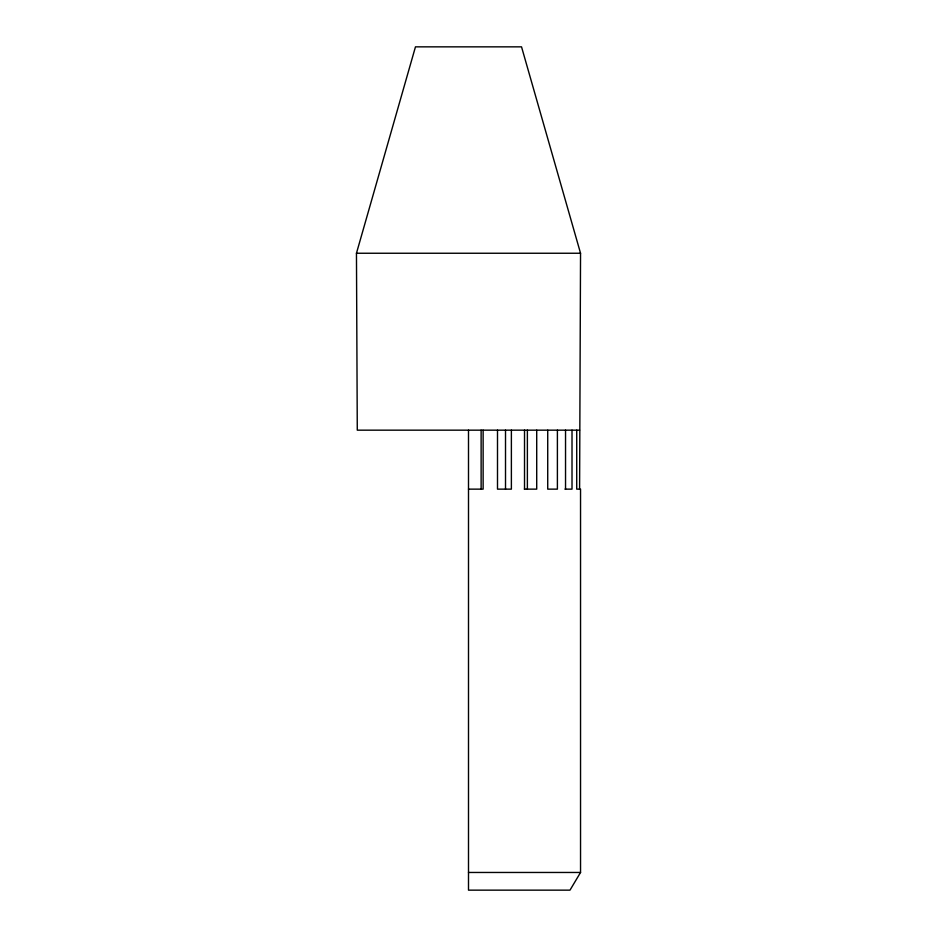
<?xml version="1.0" encoding="UTF-8"?>
<svg xmlns="http://www.w3.org/2000/svg" width="937" height="937" viewBox="0 0 937 937"><rect width="100%" height="100%" fill="white"/><g stroke="black" fill="none" stroke-linecap="round" stroke-linejoin="round"><path stroke-width="1.41" d="M579.593 430.165L357.278 430.165L356.458 253.248L415.466 46.85L521.534 46.85L580.542 253.248L579.593 489.137M576.723 430.165L576.723 489.137L580.542 489.137L580.542 872.464L569.989 890.15L468.5 890.15L468.5 430.177M356.458 253.248L580.542 253.248M468.5 489.137L483.129 489.137L483.129 430.165M524.345 489.137L536.714 489.137L536.714 430.165M564.941 489.137L572.015 489.137L572.015 430.165M468.5 872.464L580.542 872.464M565.538 430.165L565.538 489.137M557.398 430.165L557.398 489.137L547.723 489.137L547.723 430.165M527.379 430.165L527.379 489.137M524.521 430.165L524.521 489.137M511.379 430.165L511.379 489.137L497.5 489.137L497.5 430.165M505.512 430.165L505.512 489.137M481.126 430.165L481.126 489.137"/></g></svg>
